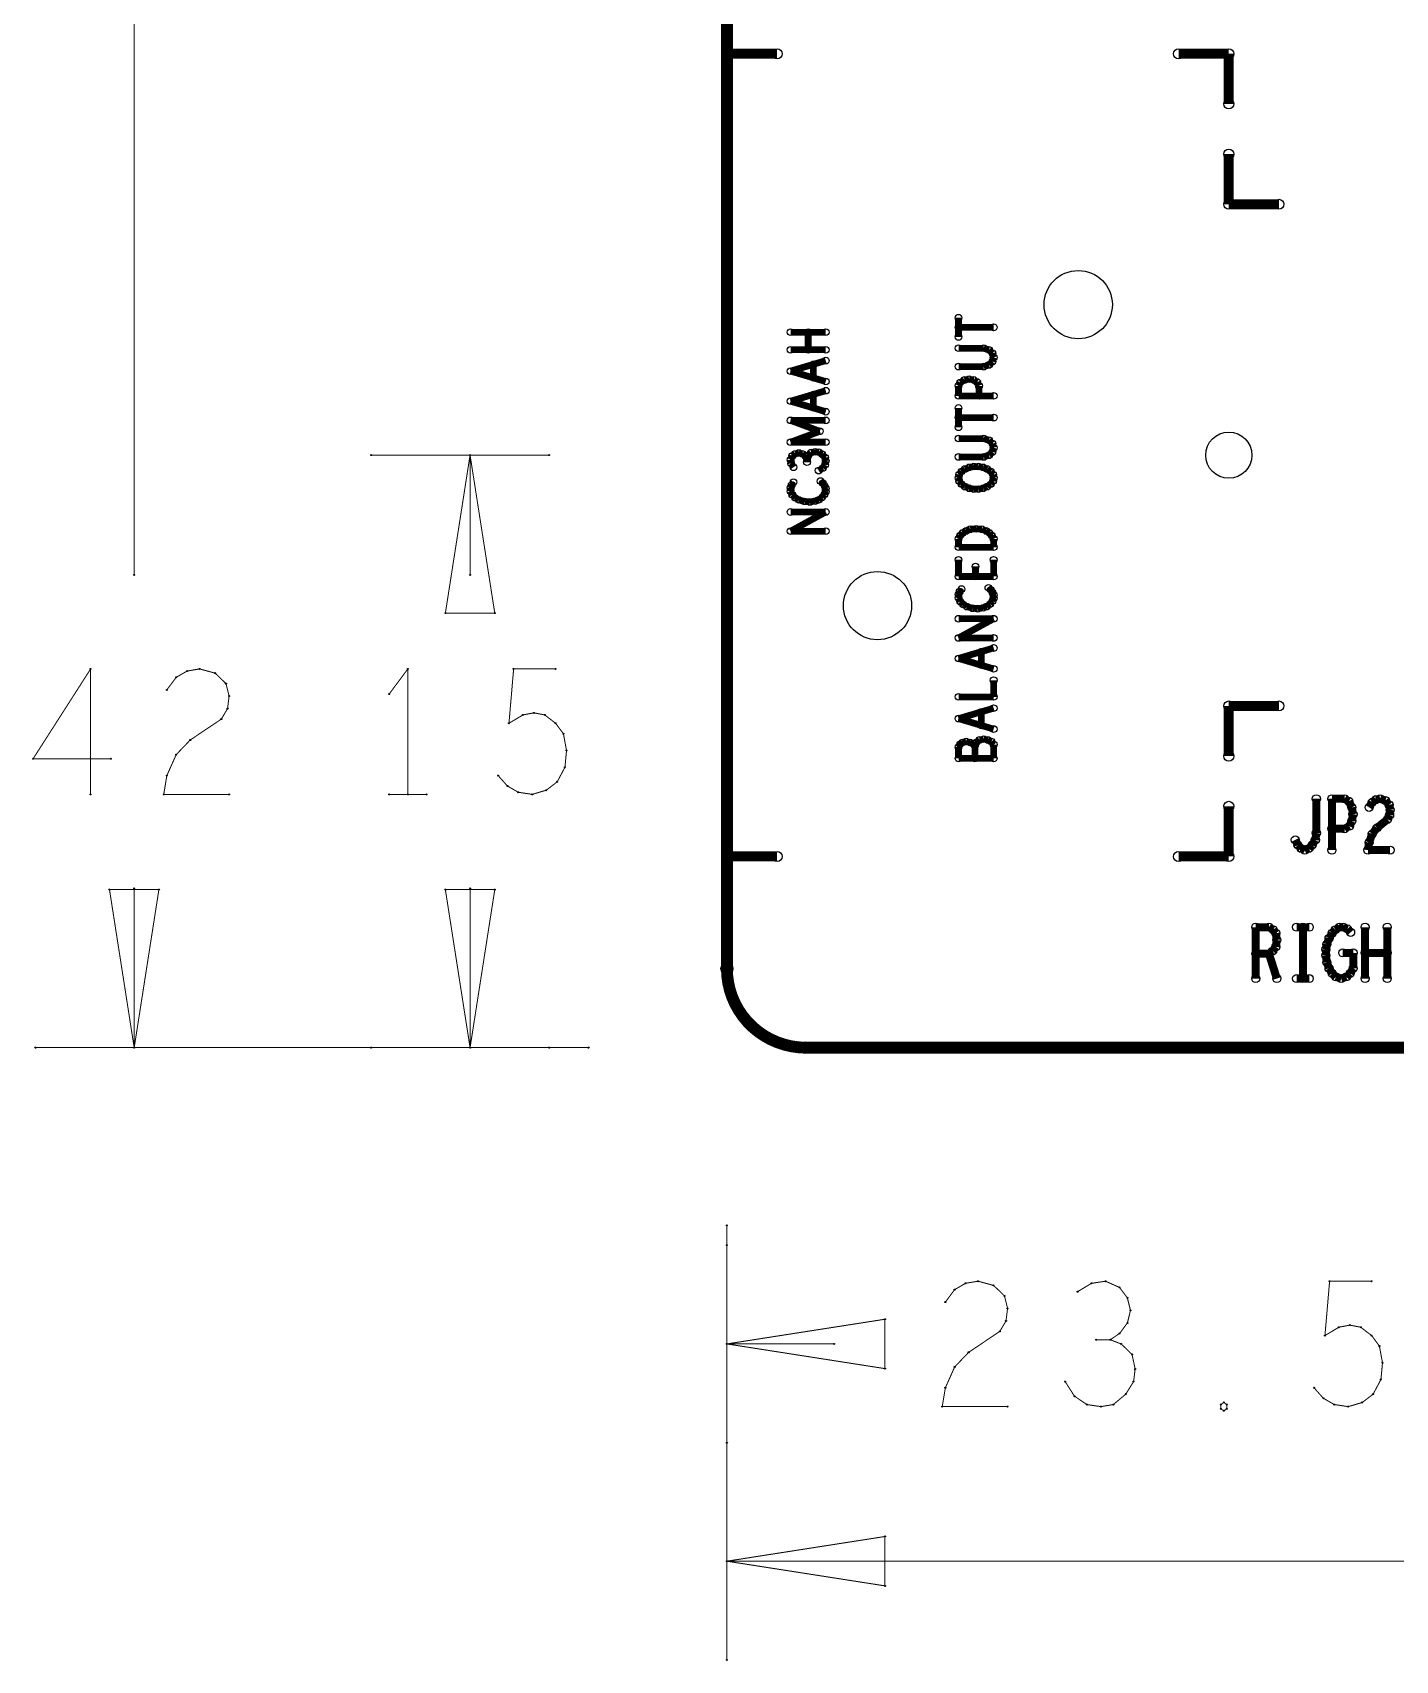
# Model space of a CAD drawing. Extents: x -18 to 115, y -16 to 67.
# Drawn here: x -17.57 to 16.92, y -15.51 to 25.7 of the extents above; entities that cross this region are included whole.
import ezdxf

# ---------------------------------------------------------------- set-up
doc = ezdxf.new("R2010")
doc.units = 0
doc.layers.get('0').update_dxf_attribs({"linetype": 'CONTINUOUS'})
for name, color, linetype in [('BOARD_ART', 7, 'CONTINUOUS'), ('DIMENSION_ART', 2, 'CONTINUOUS'), ('IVSTD1-2-1-2_DRL', 4, 'CONTINUOUS'), ('SILK_TOP_ART', 14, 'CONTINUOUS')]:
    doc.layers.add(name, color=color, linetype=linetype)

# ---------------------------------------------------------------- blocks, each defined once
blk = doc.blocks.new('ROUND_48')
blk.add_circle((0, 0), 0.15)
blk = doc.blocks.new('ROUND_1')
blk.add_circle((0, 0), 0.0127)
blk = doc.blocks.new('ROUND_49')
blk.add_circle((0, 0), 0.102)
blk = doc.blocks.new('ROUND_27')
blk.add_circle((0, 0), 0.085)
blk = doc.blocks.new('ROUND_50')
blk.add_circle((0, 0), 0.127)
blk = doc.blocks.new('ROUND_70')
blk.add_circle((0, 0), 0.584)
blk = doc.blocks.new('ROUND_72')
blk.add_circle((0, 0), 0.864)

msp = doc.modelspace()

# ---------------------------------------------------------------- linework, layer by layer
at = {"layer": 'BOARD_ART', "const_width": 0.3}
for points in [[(0, 52.5), (0, 2)], [(2, 0), (25, 0)]]:
    msp.add_lwpolyline(points, dxfattribs=at)
msp.add_lwpolyline([(0, 2, 0.4142136), (2, 0)], format="xyb", dxfattribs=at)
at = {"layer": 'DIMENSION_ART', "const_width": 0.0254}
for points in [[(-15, 11.9687), (-15, 42)], [(-4.5, 15), (-9, 15)], [(-6.5, 15), (-7.125, 11)], [(-5.875, 11), (-6.5, 15)], [(-6.5, 11.9687), (-6.5, 15)], [(-7.125, 11), (-5.875, 11)], [(-16.1024, 9.5875), (-17.5591, 7.3121)], [(-16.1024, 6.4125), (-16.1024, 9.5875)], [(-13.937, 9.3758), (-13.6614, 9.5346)], [(-13.6614, 9.5346), (-13.3464, 9.5875)], [(-13.3464, 9.5875), (-12.9528, 9.4817)], [(-12.9528, 9.4817), (-12.6771, 9.2171)], [(-8.0748, 9.5875), (-8.5472, 8.9525)], [(-8.0748, 6.4125), (-8.0748, 9.5875)], [(-5.5157, 8.2117), (-5.3976, 9.5875)], [(-5.3976, 9.5875), (-4.3347, 9.5875)], [(-14.1733, 9.0583), (-13.937, 9.3758)], [(-12.6771, 9.2171), (-12.5984, 8.8996)], [(-12.5984, 8.8996), (-12.6378, 8.582)], [(-12.7953, 8.3175), (-13.5827, 7.7883)], [(-12.6378, 8.582), (-12.7953, 8.3175)], [(-5.1614, 8.4233), (-5.5157, 8.2117)], [(-4.8858, 8.4762), (-5.1614, 8.4233)], [(-4.6103, 8.4233), (-4.8858, 8.4762)], [(-4.3347, 8.2117), (-4.6103, 8.4233)], [(-4.1378, 7.947), (-4.3347, 8.2117)], [(-4.0591, 7.5237), (-4.1378, 7.947)], [(-13.937, 7.4179), (-14.1733, 6.8886)], [(-13.5827, 7.7883), (-13.937, 7.4179)], [(-4.0984, 7.1004), (-4.0591, 7.5237)], [(-17.5591, 7.3121), (-15.5905, 7.3121)], [(-4.2953, 6.7299), (-4.0984, 7.1004)], [(-14.1733, 6.8886), (-14.252, 6.4125)], [(-5.7913, 6.8886), (-5.5552, 6.6241)], [(-5.5552, 6.6241), (-5.2796, 6.4654)], [(-4.5708, 6.5183), (-4.2953, 6.7299)], [(-14.252, 6.4125), (-12.5984, 6.4125)], [(-8.5472, 6.4125), (-7.6024, 6.4125)], [(-5.2796, 6.4654), (-4.9252, 6.4125)], [(-4.9252, 6.4125), (-4.5708, 6.5183)], [(-15.625, 4), (-15, 0)], [(-14.375, 4), (-15.625, 4)], [(-15, 4.0313), (-15, 0)], [(-15, 0), (-14.375, 4)], [(-7.125, 4), (-6.5, 0)], [(-5.875, 4), (-7.125, 4)], [(-6.5, 4.0313), (-6.5, 0)], [(-6.5, 0), (-5.875, 4)], [(-3.5, 0), (-17.5, 0)], [(-4.5, 0), (-9, 0)], [(0, -4.5), (0, -10)], [(0, -5), (0, -15.5)], [(5.5275, -6.4417), (5.7638, -6.1242)], [(5.7638, -6.1242), (6.0394, -5.9654)], [(6.0394, -5.9654), (6.3544, -5.9125)], [(6.3544, -5.9125), (6.748, -6.0183)], [(6.748, -6.0183), (7.0237, -6.2829)], [(9.2284, -5.9654), (8.874, -6.1771)], [(9.5827, -5.9125), (9.2284, -5.9654)], [(9.937, -6.0713), (9.5827, -5.9125)], [(10.1339, -6.3358), (9.937, -6.0713)], [(15.1339, -7.2883), (15.252, -5.9125)], [(15.252, -5.9125), (16.3149, -5.9125)], [(7.0237, -6.2829), (7.1024, -6.6004)], [(7.1024, -6.6004), (7.063, -6.918)], [(10.2126, -6.6534), (10.1339, -6.3358)], [(4, -6.875), (0, -7.5)], [(4, -8.125), (4, -6.875)], [(7.063, -6.918), (6.9055, -7.1825)], [(9.937, -7.2354), (10.1339, -6.9709)], [(10.1339, -6.9709), (10.2126, -6.6534)], [(6.9055, -7.1825), (6.1181, -7.7117)], [(9.7008, -7.3941), (9.3464, -7.3941)], [(9.7008, -7.3941), (9.937, -7.2354)], [(9.9764, -7.5), (9.7008, -7.3941)], [(15.4882, -7.0767), (15.1339, -7.2883)], [(15.7638, -7.0238), (15.4882, -7.0767)], [(16.0393, -7.0767), (15.7638, -7.0238)], [(16.3149, -7.2883), (16.0393, -7.0767)], [(16.5118, -7.553), (16.3149, -7.2883)], [(0, -7.5), (4, -8.125)], [(2.7133, -7.5), (0, -7.5)], [(6.1181, -7.7117), (5.7638, -8.0821)], [(10.252, -7.7647), (9.9764, -7.5)], [(10.3307, -8.135), (10.252, -7.7647)], [(16.5905, -7.9763), (16.5118, -7.553)], [(5.7638, -8.0821), (5.5275, -8.6114)], [(10.2913, -8.4525), (10.3307, -8.135)], [(16.5512, -8.3996), (16.5905, -7.9763)], [(5.5275, -8.6114), (5.4488, -9.0875)], [(8.5591, -8.4525), (8.7952, -8.823)], [(10.0945, -8.7701), (10.2913, -8.4525)], [(14.8583, -8.6114), (15.0944, -8.8759)], [(16.3543, -8.7701), (16.5512, -8.3996)], [(8.7952, -8.823), (9.1102, -9.0346)], [(9.1102, -9.0346), (9.4646, -9.0875)], [(9.4646, -9.0875), (9.7796, -9.0346)], [(9.7796, -9.0346), (10.0945, -8.7701)], [(12.496, -9.0346), (12.5748, -8.9817)], [(12.496, -9.1404), (12.496, -9.0346)], [(12.5748, -8.9817), (12.6536, -9.0346)], [(12.6536, -9.0346), (12.6536, -9.1404)], [(15.0944, -8.8759), (15.37, -9.0346)], [(15.37, -9.0346), (15.7244, -9.0875)], [(15.7244, -9.0875), (16.0788, -8.9817)], [(16.0788, -8.9817), (16.3543, -8.7701)], [(5.4488, -9.0875), (7.1024, -9.0875)], [(12.5748, -9.1933), (12.496, -9.1404)], [(12.6536, -9.1404), (12.5748, -9.1933)], [(4, -12.375), (0, -13)], [(4, -13.625), (4, -12.375)], [(0, -13), (4, -13.625)], [(31.2133, -13), (0, -13)]]:
    msp.add_lwpolyline(points, dxfattribs=at)
at = {"layer": 'SILK_TOP_ART'}
for points, const_width in [([(0, 23.89), (0, 25.16)], 0.254), ([(0, 25.16), (1.27, 25.16)], 0.254), ([(12.7, 25.16), (11.43, 25.16)], 0.254), ([(12.7, 23.89), (12.7, 25.16)], 0.254), ([(12.7, 21.35), (12.7, 22.62)], 0.254), ([(13.97, 21.35), (12.7, 21.35)], 0.254), ([(5.861, 17.9921), (5.861, 18.4789)], 0.17), ([(1.611, 18.1118), (2.5, 18.1118)], 0.17), ([(2.0555, 18.1118), (2.0555, 17.6672)], 0.17), ([(5.861, 18.2355), (6.75, 18.2355)], 0.17), ([(2.5, 17.6672), (1.611, 17.6672)], 0.17), ([(6.4981, 17.7063), (5.861, 17.7063)], 0.17), ([(6.6315, 17.664), (6.4981, 17.7063)], 0.17), ([(6.7204, 17.5793), (6.6315, 17.664)], 0.17), ([(1.611, 17.1275), (2.5, 17.3921)], 0.17), ([(2.1889, 17.2968), (2.1889, 16.9582)], 0.17), ([(5.861, 17.2407), (6.4981, 17.2407)], 0.17), ([(6.4981, 17.2407), (6.6315, 17.283)], 0.17), ([(6.6315, 17.283), (6.7204, 17.3677)], 0.17), ([(6.75, 17.4735), (6.7204, 17.5793)], 0.17), ([(6.7204, 17.3677), (6.75, 17.4735)], 0.17), ([(2.5, 16.8629), (1.611, 17.1275)], 0.17), ([(5.861, 16.7538), (5.9055, 16.8385)], 0.17), ([(5.9055, 16.8385), (6.0092, 16.902)], 0.17), ([(6.0092, 16.902), (6.1277, 16.9232)], 0.17), ([(6.1277, 16.9232), (6.2462, 16.902)], 0.17), ([(6.2462, 16.902), (6.3351, 16.8491)], 0.17), ([(6.3351, 16.8491), (6.3796, 16.7538)], 0.17), ([(1.611, 16.3655), (2.5, 16.6301)], 0.17), ([(2.1889, 16.5348), (2.1889, 16.1962)], 0.17), ([(5.861, 16.4998), (5.861, 16.7538)], 0.17), ([(6.75, 16.4998), (5.861, 16.4998)], 0.17), ([(6.3796, 16.7538), (6.3796, 16.4998)], 0.17), ([(2.5, 16.1009), (1.611, 16.3655)], 0.17), ([(5.861, 15.7061), (5.861, 16.1929)], 0.17), ([(2.3518, 15.6035), (1.611, 15.8787)], 0.17), ([(1.611, 15.8787), (2.5, 15.8787)], 0.17), ([(1.611, 15.3283), (2.3518, 15.6035)], 0.17), ([(5.861, 15.9495), (6.75, 15.9495)], 0.17), ([(2.5, 15.3283), (1.611, 15.3283)], 0.17), ([(6.4981, 15.4203), (5.861, 15.4203)], 0.17), ([(6.6315, 15.378), (6.4981, 15.4203)], 0.17), ([(6.7204, 15.2933), (6.6315, 15.378)], 0.17), ([(6.75, 15.1875), (6.7204, 15.2933)], 0.17), ([(6.7204, 15.0817), (6.75, 15.1875)], 0.17), ([(1.6555, 14.9791), (1.611, 14.8838)], 0.17), ([(1.611, 14.8838), (1.6258, 14.7886)], 0.17), ([(1.6258, 14.7886), (1.6851, 14.6933)], 0.17), ([(1.7295, 15.032), (1.6555, 14.9791)], 0.17), ([(1.8184, 15.0532), (1.7295, 15.032)], 0.17), ([(1.9074, 15.032), (1.8184, 15.0532)], 0.17), ([(1.9814, 14.9791), (1.9074, 15.032)], 0.17), ([(2.0259, 14.9156), (1.9814, 14.9791)], 0.17), ([(2.0555, 14.9897), (2.0259, 14.9156)], 0.17), ([(2.0259, 14.9156), (2.0259, 14.8203)], 0.17), ([(2.1296, 15.0638), (2.0555, 14.9897)], 0.17), ([(2.2333, 15.0849), (2.1296, 15.0638)], 0.17), ([(2.3222, 15.0743), (2.2333, 15.0849)], 0.17), ([(2.4111, 15.0214), (2.3222, 15.0743)], 0.17), ([(2.4852, 14.9368), (2.4111, 15.0214)], 0.17), ([(2.4259, 14.6722), (2.4852, 14.7568)], 0.17), ([(2.5, 14.8521), (2.4852, 14.9368)], 0.17), ([(2.4852, 14.7568), (2.5, 14.8521)], 0.17), ([(5.861, 14.9547), (6.4981, 14.9547)], 0.17), ([(6.4981, 14.9547), (6.6315, 14.997)], 0.17), ([(6.6315, 14.997), (6.7204, 15.0817)], 0.17), ([(2.3222, 14.6087), (2.4259, 14.6722)], 0.17), ([(2.4259, 14.2912), (2.3667, 14.3441)], 0.17), ([(5.861, 14.4255), (5.8758, 14.5102)], 0.17), ([(5.8758, 14.3408), (5.861, 14.4255)], 0.17), ([(5.8758, 14.5102), (5.9351, 14.5842)], 0.17), ([(5.9351, 14.2668), (5.8758, 14.3408)], 0.17), ([(5.9351, 14.5842), (6.024, 14.6478)], 0.17), ([(6.024, 14.6478), (6.1277, 14.6901)], 0.17), ([(6.1277, 14.6901), (6.2462, 14.7113)], 0.17), ([(6.2462, 14.7113), (6.3648, 14.7113)], 0.17), ([(6.3648, 14.7113), (6.4833, 14.6901)], 0.17), ([(6.4833, 14.6901), (6.587, 14.6478)], 0.17), ([(6.587, 14.6478), (6.6759, 14.5842)], 0.17), ([(6.6759, 14.5842), (6.7352, 14.5102)], 0.17), ([(6.7352, 14.3408), (6.6759, 14.2668)], 0.17), ([(6.7352, 14.5102), (6.75, 14.4255)], 0.17), ([(6.75, 14.4255), (6.7352, 14.3408)], 0.17), ([(1.6406, 14.2488), (1.611, 14.1748)], 0.17), ([(1.611, 14.1748), (1.611, 14.0901)], 0.17), ([(1.611, 14.0901), (1.6555, 13.9948)], 0.17), ([(1.6851, 14.3123), (1.6406, 14.2488)], 0.17), ([(1.6555, 13.9948), (1.7295, 13.9208)], 0.17), ([(2.3222, 13.8678), (2.4111, 13.9313)], 0.17), ([(2.4111, 13.9313), (2.4704, 14.0054)], 0.17), ([(2.4704, 14.2277), (2.4259, 14.2912)], 0.17), ([(2.5, 14.1536), (2.4704, 14.2277)], 0.17), ([(2.4704, 14.0054), (2.5, 14.0795)], 0.17), ([(2.5, 14.0795), (2.5, 14.1536)], 0.17), ([(6.024, 14.2032), (5.9351, 14.2668)], 0.17), ([(6.1277, 14.1609), (6.024, 14.2032)], 0.17), ([(6.2462, 14.1397), (6.1277, 14.1609)], 0.17), ([(6.3648, 14.1397), (6.2462, 14.1397)], 0.17), ([(6.4833, 14.1609), (6.3648, 14.1397)], 0.17), ([(6.587, 14.2032), (6.4833, 14.1609)], 0.17), ([(6.6759, 14.2668), (6.587, 14.2032)], 0.17), ([(1.611, 13.0741), (2.5, 13.5609)], 0.17), ([(2.5, 13.5609), (1.611, 13.5609)], 0.17), ([(1.7295, 13.9208), (1.8184, 13.8678)], 0.17), ([(1.8184, 13.8678), (1.9666, 13.8255)], 0.17), ([(1.9666, 13.8255), (2.1, 13.8149)], 0.17), ([(2.1, 13.8149), (2.2333, 13.8361)], 0.17), ([(2.2333, 13.8361), (2.3222, 13.8678)], 0.17), ([(6.0536, 13.0814), (6.1574, 13.1238)], 0.17), ([(6.1574, 13.1238), (6.3055, 13.1343)], 0.17), ([(6.3055, 13.1343), (6.4537, 13.1238)], 0.17), ([(6.4537, 13.1238), (6.5574, 13.0814)], 0.17), ([(2.5, 13.0741), (1.611, 13.0741)], 0.17), ([(5.861, 12.8803), (5.9055, 12.965)], 0.17), ([(5.861, 12.6687), (5.861, 12.8803)], 0.17), ([(5.9055, 12.965), (5.9647, 13.0285)], 0.17), ([(5.9647, 13.0285), (6.0536, 13.0814)], 0.17), ([(6.5574, 13.0814), (6.6463, 13.0285)], 0.17), ([(6.6463, 13.0285), (6.7056, 12.965)], 0.17), ([(6.7056, 12.965), (6.75, 12.8803)], 0.17), ([(6.75, 12.8803), (6.75, 12.6687)], 0.17), ([(6.75, 12.6687), (5.861, 12.6687)], 0.17), ([(5.861, 11.9278), (5.861, 12.3512)], 0.17), ([(6.75, 12.3512), (6.75, 11.9278)], 0.17), ([(6.75, 11.9278), (5.861, 11.9278)], 0.17), ([(6.2907, 12.1818), (6.2907, 11.9278)], 0.17), ([(5.8906, 11.5468), (5.861, 11.4728)], 0.17), ([(5.861, 11.4728), (5.861, 11.3881)], 0.17), ([(5.9351, 11.6103), (5.8906, 11.5468)], 0.17), ([(6.6759, 11.5892), (6.6167, 11.6421)], 0.17), ([(6.7204, 11.5257), (6.6759, 11.5892)], 0.17), ([(6.75, 11.4516), (6.7204, 11.5257)], 0.17), ([(5.861, 11.3881), (5.9055, 11.2928)], 0.17), ([(5.9055, 11.2928), (5.9795, 11.2188)], 0.17), ([(5.9795, 11.2188), (6.0684, 11.1658)], 0.17), ([(6.0684, 11.1658), (6.2166, 11.1235)], 0.17), ([(6.2166, 11.1235), (6.35, 11.1129)], 0.17), ([(6.35, 11.1129), (6.4833, 11.1341)], 0.17), ([(6.4833, 11.1341), (6.5722, 11.1658)], 0.17), ([(6.5722, 11.1658), (6.6611, 11.2293)], 0.17), ([(6.6611, 11.2293), (6.7204, 11.3034)], 0.17), ([(6.7204, 11.3034), (6.75, 11.3775)], 0.17), ([(6.75, 11.3775), (6.75, 11.4516)], 0.17), ([(5.861, 10.3721), (6.75, 10.8589)], 0.17), ([(6.75, 10.8589), (5.861, 10.8589)], 0.17), ([(6.75, 10.3721), (5.861, 10.3721)], 0.17), ([(5.861, 9.8535), (6.75, 10.1181)], 0.17), ([(6.75, 9.5889), (5.861, 9.8535)], 0.17), ([(6.4389, 10.0228), (6.4389, 9.6842)], 0.17), ([(6.75, 8.8798), (6.75, 9.3032)], 0.17), ([(5.861, 8.8798), (6.75, 8.8798)], 0.17), ([(5.861, 8.3295), (6.75, 8.5941)], 0.17), ([(13.97, 8.65), (12.7, 8.65)], 0.254), ([(12.7, 8.65), (12.7, 7.38)], 0.254), ([(6.75, 8.0649), (5.861, 8.3295)], 0.17), ([(6.4389, 8.4988), (6.4389, 8.1602)], 0.17), ([(6.0536, 7.7474), (5.9647, 7.7262)], 0.17), ([(6.1574, 7.7262), (6.0536, 7.7474)], 0.17), ([(6.3944, 7.7898), (6.3055, 7.7262)], 0.17), ([(6.4981, 7.8109), (6.3944, 7.7898)], 0.17), ([(6.6018, 7.7898), (6.4981, 7.8109)], 0.17), ([(6.6907, 7.7474), (6.6018, 7.7898)], 0.17), ([(6.75, 7.6733), (6.6907, 7.7474)], 0.17), ([(5.9055, 7.6839), (5.861, 7.6098)], 0.17), ([(5.861, 7.6098), (5.861, 7.3241)], 0.17), ([(5.9647, 7.7262), (5.9055, 7.6839)], 0.17), ([(6.2314, 7.6945), (6.1574, 7.7262)], 0.17), ([(6.2759, 7.6522), (6.2314, 7.6945)], 0.17), ([(6.3055, 7.7262), (6.2759, 7.6522)], 0.17), ([(6.2759, 7.6522), (6.2759, 7.3241)], 0.17), ([(6.75, 7.3241), (6.75, 7.6733)], 0.17), ([(5.861, 7.3241), (6.75, 7.3241)], 0.17), ([(0, 4.84), (0, 6.11)], 0.254), ([(12.7, 6.11), (12.7, 4.84)], 0.254), ([(14.9167, 5.4333), (14.9167, 6.3)], 0.2032), ([(15.3103, 5), (15.3103, 6.3)], 0.2032), ([(15.3103, 6.3), (15.6303, 6.3)], 0.2032), ([(15.6303, 6.3), (15.737, 6.235)], 0.2032), ([(15.737, 6.235), (15.817, 6.0833)], 0.2032), ([(15.817, 6.0833), (15.8437, 5.91)], 0.2032), ([(16.2507, 6.0833), (16.3307, 6.2133)], 0.2032), ([(16.3307, 6.2133), (16.424, 6.2783)], 0.2032), ([(16.424, 6.2783), (16.5307, 6.3)], 0.2032), ([(16.5307, 6.3), (16.664, 6.2567)], 0.2032), ([(16.664, 6.2567), (16.7573, 6.1483)], 0.2032), ([(16.7573, 6.1483), (16.784, 6.0184)], 0.2032), ([(15.817, 5.7367), (15.7503, 5.6067)], 0.2032), ([(15.8437, 5.91), (15.817, 5.7367)], 0.2032), ([(16.7173, 5.78), (16.4507, 5.5633)], 0.2032), ([(16.7707, 5.8883), (16.7173, 5.78)], 0.2032), ([(16.784, 6.0184), (16.7707, 5.8883)], 0.2032), ([(14.3833, 5.26), (14.45, 5.13)], 0.2032), ([(14.81, 5.13), (14.89, 5.26)], 0.2032), ([(14.89, 5.26), (14.9167, 5.4333)], 0.2032), ([(15.6303, 5.5416), (15.3103, 5.5416)], 0.2032), ([(15.7503, 5.6067), (15.6303, 5.5416)], 0.2032), ([(16.3307, 5.4117), (16.2507, 5.195)], 0.2032), ([(16.4507, 5.5633), (16.3307, 5.4117)], 0.2032), ([(1.27, 4.84), (0, 4.84)], 0.254), ([(12.7, 4.84), (11.43, 4.84)], 0.254), ([(14.45, 5.13), (14.53, 5.0433)], 0.2032), ([(14.53, 5.0433), (14.6233, 5)], 0.2032), ([(14.6233, 5), (14.73, 5.0433)], 0.2032), ([(14.73, 5.0433), (14.81, 5.13)], 0.2032), ([(16.2507, 5.195), (16.224, 5)], 0.2032), ([(16.224, 5), (16.784, 5)], 0.2032), ([(13.3833, 1.75), (13.3833, 3.05)], 0.2032), ([(13.3833, 3.05), (13.7167, 3.05)], 0.2032), ([(13.7167, 3.05), (13.8233, 2.985)], 0.2032), ([(13.8233, 2.985), (13.89, 2.8983)], 0.2032), ([(13.89, 2.8983), (13.9167, 2.725)], 0.2032), ([(14.417, 3.05), (14.737, 3.05)], 0.2032), ([(14.577, 3.05), (14.577, 1.75)], 0.2032), ([(15.2373, 2.7684), (15.3173, 2.8983)], 0.2032), ([(15.3173, 2.8983), (15.3973, 2.985)], 0.2032), ([(15.3973, 2.985), (15.504, 3.05)], 0.2032), ([(15.504, 3.05), (15.5973, 3.05)], 0.2032), ([(15.5973, 3.05), (15.704, 3.0067)], 0.2032), ([(15.704, 3.0067), (15.784, 2.92)], 0.2032), ([(16.151, 1.75), (16.151, 3.05)], 0.2032), ([(16.711, 3.05), (16.711, 1.75)], 0.2032), ([(13.7167, 2.3783), (13.3833, 2.3783)], 0.2032), ([(13.81, 2.4433), (13.7167, 2.3783)], 0.2032), ([(13.7167, 2.3783), (13.9167, 1.75)], 0.2032), ([(13.89, 2.5517), (13.81, 2.4433)], 0.2032), ([(13.9167, 2.725), (13.89, 2.5517)], 0.2032), ([(15.1573, 2.4867), (15.184, 2.6166)], 0.2032), ([(15.1573, 2.335), (15.1573, 2.4867)], 0.2032), ([(15.184, 2.6166), (15.2373, 2.7684)], 0.2032), ([(15.584, 2.4), (15.8507, 2.4)], 0.2032), ([(15.8507, 2.4), (15.8507, 2.01)], 0.2032), ([(16.711, 2.4), (16.151, 2.4)], 0.2032), ([(15.184, 2.1617), (15.1573, 2.335)], 0.2032), ([(15.2373, 2.01), (15.184, 2.1617)], 0.2032), ([(15.3173, 1.88), (15.2373, 2.01)], 0.2032), ([(15.8507, 2.01), (15.7707, 1.88)], 0.2032), ([(14.417, 1.75), (14.737, 1.75)], 0.2032), ([(15.4107, 1.7933), (15.3173, 1.88)], 0.2032), ([(15.544, 1.75), (15.4107, 1.7933)], 0.2032), ([(15.6773, 1.7933), (15.544, 1.75)], 0.2032), ([(15.7707, 1.88), (15.6773, 1.7933)], 0.2032)]:
    msp.add_lwpolyline(points, dxfattribs=dict(at, const_width=const_width))

# ---------------------------------------------------------------- block references
at = {"layer": 'BOARD_ART'}
for p in [(0, 2), (0, 2), (2, 0), (2, 0)]:
    msp.add_blockref('ROUND_48', p, dxfattribs=at)
at = {"layer": 'DIMENSION_ART'}
for p in [(-9, 15), (-6.5, 15), (-6.5, 15), (-4.5, 15), (-15, 11.9687), (-6.5, 11.9687), (-7.125, 11), (-5.875, 11), (-5.875, 11), (-16.1024, 9.5875), (-13.6614, 9.5346), (-13.3464, 9.5875), (-12.9528, 9.4817), (-8.0748, 9.5875), (-5.3976, 9.5875), (-4.3347, 9.5875), (-14.1733, 9.0583), (-13.937, 9.3758), (-12.6771, 9.2171), (-12.5984, 8.8996), (-8.5472, 8.9525), (-12.7953, 8.3175), (-12.6378, 8.582), (-5.1614, 8.4233), (-4.8858, 8.4762), (-4.6103, 8.4233), (-5.5157, 8.2117), (-4.3347, 8.2117), (-4.1378, 7.947), (-13.937, 7.4179), (-13.5827, 7.7883), (-4.0591, 7.5237), (-17.5591, 7.3121), (-15.5905, 7.3121), (-4.0984, 7.1004), (-14.1733, 6.8886), (-5.7913, 6.8886), (-5.5552, 6.6241), (-4.2953, 6.7299), (-16.1024, 6.4125), (-14.252, 6.4125), (-12.5984, 6.4125), (-8.5472, 6.4125), (-8.0748, 6.4125), (-7.6024, 6.4125), (-5.2796, 6.4654), (-4.9252, 6.4125), (-4.5708, 6.5183), (-15.625, 4), (-15.625, 4), (-15, 4.0313), (-14.375, 4), (-7.125, 4), (-7.125, 4), (-6.5, 4.0313), (-5.875, 4), (-17.5, 0), (-15, 0), (-15, 0), (-9, 0), (-6.5, 0), (-6.5, 0), (-4.5, 0), (-3.5, 0), (0, -4.5), (0, -5), (5.7638, -6.1242), (6.0394, -5.9654), (6.3544, -5.9125), (6.748, -6.0183), (8.874, -6.1771), (9.2284, -5.9654), (9.5827, -5.9125), (9.937, -6.0713), (15.252, -5.9125), (16.3149, -5.9125), (5.5275, -6.4417), (7.0237, -6.2829), (7.1024, -6.6004), (10.1339, -6.3358), (4, -6.875), (4, -6.875), (7.063, -6.918), (10.1339, -6.9709), (10.2126, -6.6534), (6.9055, -7.1825), (9.3464, -7.3941), (9.7008, -7.3941), (9.7008, -7.3941), (9.937, -7.2354), (15.1339, -7.2883), (15.4882, -7.0767), (15.7638, -7.0238), (16.0393, -7.0767), (16.3149, -7.2883), (0, -7.5), (0, -7.5), (2.7133, -7.5), (6.1181, -7.7117), (9.9764, -7.5), (10.252, -7.7647), (16.5118, -7.553), (4, -8.125), (5.7638, -8.0821), (10.3307, -8.135), (16.5905, -7.9763), (5.5275, -8.6114), (8.5591, -8.4525), (10.2913, -8.4525), (14.8583, -8.6114), (16.5512, -8.3996), (8.7952, -8.823), (9.1102, -9.0346), (9.7796, -9.0346), (10.0945, -8.7701), (12.496, -9.0346), (12.5748, -8.9817), (12.6536, -9.0346), (15.0944, -8.8759), (15.37, -9.0346), (16.0788, -8.9817), (16.3543, -8.7701), (5.4488, -9.0875), (7.1024, -9.0875), (9.4646, -9.0875), (12.496, -9.1404), (12.5748, -9.1933), (12.5748, -9.1933), (12.6536, -9.1404), (15.7244, -9.0875), (0, -10), (4, -12.375), (4, -12.375), (0, -13), (0, -13), (4, -13.625), (0, -15.5)]:
    msp.add_blockref('ROUND_1', p, dxfattribs=at)
at = {"layer": 'IVSTD1-2-1-2_DRL'}
for name, p in [('ROUND_72', (8.89, 18.81)), ('ROUND_70', (12.7, 15)), ('ROUND_72', (3.81, 11.19))]:
    msp.add_blockref(name, p, dxfattribs=at)
at = {"layer": 'SILK_TOP_ART'}
for name, p in [('ROUND_50', (0, 25.16)), ('ROUND_50', (1.27, 25.16)), ('ROUND_50', (11.43, 25.16)), ('ROUND_50', (12.7, 25.16)), ('ROUND_50', (0, 23.89)), ('ROUND_50', (12.7, 23.89)), ('ROUND_50', (12.7, 22.62)), ('ROUND_50', (12.7, 21.35)), ('ROUND_50', (13.97, 21.35)), ('ROUND_27', (5.861, 18.4789)), ('ROUND_27', (1.611, 18.1118)), ('ROUND_27', (2.0555, 18.1118)), ('ROUND_27', (2.5, 18.1118)), ('ROUND_27', (5.861, 18.2355)), ('ROUND_27', (6.75, 18.2355)), ('ROUND_27', (1.611, 17.6672)), ('ROUND_27', (2.0555, 17.6672)), ('ROUND_27', (2.5, 17.6672)), ('ROUND_27', (5.861, 17.9921)), ('ROUND_27', (5.861, 17.7063)), ('ROUND_27', (6.4981, 17.7063)), ('ROUND_27', (6.6315, 17.664)), ('ROUND_27', (2.1889, 17.2968)), ('ROUND_27', (2.5, 17.3921)), ('ROUND_27', (5.861, 17.2407)), ('ROUND_27', (6.4981, 17.2407)), ('ROUND_27', (6.6315, 17.283)), ('ROUND_27', (6.7204, 17.5793)), ('ROUND_27', (6.7204, 17.3677)), ('ROUND_27', (6.75, 17.4735)), ('ROUND_27', (1.611, 17.1275)), ('ROUND_27', (2.1889, 16.9582)), ('ROUND_27', (2.5, 16.8629)), ('ROUND_27', (5.9055, 16.8385)), ('ROUND_27', (6.0092, 16.902)), ('ROUND_27', (6.1277, 16.9232)), ('ROUND_27', (6.2462, 16.902)), ('ROUND_27', (6.3351, 16.8491)), ('ROUND_27', (2.1889, 16.5348)), ('ROUND_27', (2.5, 16.6301)), ('ROUND_27', (5.861, 16.7538)), ('ROUND_27', (5.861, 16.4998)), ('ROUND_27', (6.3796, 16.7538)), ('ROUND_27', (6.3796, 16.4998)), ('ROUND_27', (6.75, 16.4998)), ('ROUND_27', (1.611, 16.3655)), ('ROUND_27', (2.1889, 16.1962)), ('ROUND_27', (2.5, 16.1009)), ('ROUND_27', (5.861, 16.1929)), ('ROUND_27', (1.611, 15.8787)), ('ROUND_27', (2.3518, 15.6035)), ('ROUND_27', (2.5, 15.8787)), ('ROUND_27', (5.861, 15.9495)), ('ROUND_27', (5.861, 15.7061)), ('ROUND_27', (6.75, 15.9495)), ('ROUND_27', (1.611, 15.3283)), ('ROUND_27', (2.5, 15.3283)), ('ROUND_27', (5.861, 15.4203)), ('ROUND_27', (6.4981, 15.4203)), ('ROUND_27', (6.6315, 15.378)), ('ROUND_27', (6.7204, 15.2933)), ('ROUND_27', (6.75, 15.1875)), ('ROUND_27', (1.611, 14.8838)), ('ROUND_27', (1.6258, 14.7886)), ('ROUND_27', (1.6555, 14.9791)), ('ROUND_27', (1.7295, 15.032)), ('ROUND_27', (1.8184, 15.0532)), ('ROUND_27', (1.9074, 15.032)), ('ROUND_27', (1.9814, 14.9791)), ('ROUND_27', (2.0259, 14.9156)), ('ROUND_27', (2.0259, 14.9156)), ('ROUND_27', (2.0259, 14.8203)), ('ROUND_27', (2.0555, 14.9897)), ('ROUND_27', (2.1296, 15.0638)), ('ROUND_27', (2.2333, 15.0849)), ('ROUND_27', (2.3222, 15.0743)), ('ROUND_27', (2.4111, 15.0214)), ('ROUND_27', (2.4852, 14.9368)), ('ROUND_27', (2.4852, 14.7568)), ('ROUND_27', (2.5, 14.8521)), ('ROUND_27', (5.861, 14.9547)), ('ROUND_27', (6.4981, 14.9547)), ('ROUND_27', (6.6315, 14.997)), ('ROUND_27', (6.7204, 15.0817)), ('ROUND_27', (1.6851, 14.6933)), ('ROUND_27', (2.3222, 14.6087)), ('ROUND_27', (2.3667, 14.3441)), ('ROUND_27', (2.4259, 14.6722)), ('ROUND_27', (5.861, 14.4255)), ('ROUND_27', (5.8758, 14.5102)), ('ROUND_27', (5.8758, 14.3408)), ('ROUND_27', (5.9351, 14.5842)), ('ROUND_27', (6.024, 14.6478)), ('ROUND_27', (6.1277, 14.6901)), ('ROUND_27', (6.2462, 14.7113)), ('ROUND_27', (6.3648, 14.7113)), ('ROUND_27', (6.4833, 14.6901)), ('ROUND_27', (6.587, 14.6478)), ('ROUND_27', (6.6759, 14.5842)), ('ROUND_27', (6.7352, 14.5102)), ('ROUND_27', (6.7352, 14.3408)), ('ROUND_27', (6.75, 14.4255)), ('ROUND_27', (6.75, 14.4255)), ('ROUND_27', (1.611, 14.1748)), ('ROUND_27', (1.611, 14.0901)), ('ROUND_27', (1.6406, 14.2488)), ('ROUND_27', (1.6555, 13.9948)), ('ROUND_27', (1.6851, 14.3123)), ('ROUND_27', (2.4111, 13.9313)), ('ROUND_27', (2.4259, 14.2912)), ('ROUND_27', (2.4704, 14.2277)), ('ROUND_27', (2.4704, 14.0054)), ('ROUND_27', (2.5, 14.1536)), ('ROUND_27', (2.5, 14.0795)), ('ROUND_27', (5.9351, 14.2668)), ('ROUND_27', (6.024, 14.2032)), ('ROUND_27', (6.1277, 14.1609)), ('ROUND_27', (6.2462, 14.1397)), ('ROUND_27', (6.3648, 14.1397)), ('ROUND_27', (6.4833, 14.1609)), ('ROUND_27', (6.587, 14.2032)), ('ROUND_27', (6.6759, 14.2668)), ('ROUND_27', (1.611, 13.5609)), ('ROUND_27', (1.7295, 13.9208)), ('ROUND_27', (1.8184, 13.8678)), ('ROUND_27', (1.9666, 13.8255)), ('ROUND_27', (2.1, 13.8149)), ('ROUND_27', (2.2333, 13.8361)), ('ROUND_27', (2.3222, 13.8678)), ('ROUND_27', (2.5, 13.5609)), ('ROUND_27', (6.1574, 13.1238)), ('ROUND_27', (6.3055, 13.1343)), ('ROUND_27', (6.4537, 13.1238)), ('ROUND_27', (1.611, 13.0741)), ('ROUND_27', (2.5, 13.0741)), ('ROUND_27', (5.861, 12.8803)), ('ROUND_27', (5.9055, 12.965)), ('ROUND_27', (5.9647, 13.0285)), ('ROUND_27', (6.0536, 13.0814)), ('ROUND_27', (6.5574, 13.0814)), ('ROUND_27', (6.6463, 13.0285)), ('ROUND_27', (6.7056, 12.965)), ('ROUND_27', (6.75, 12.8803)), ('ROUND_27', (5.861, 12.6687)), ('ROUND_27', (5.861, 12.3512)), ('ROUND_27', (6.75, 12.6687)), ('ROUND_27', (6.75, 12.6687)), ('ROUND_27', (6.75, 12.3512)), ('ROUND_27', (5.861, 11.9278)), ('ROUND_27', (6.2907, 12.1818)), ('ROUND_27', (6.2907, 11.9278)), ('ROUND_27', (6.75, 11.9278)), ('ROUND_27', (5.861, 11.4728)), ('ROUND_27', (5.8906, 11.5468)), ('ROUND_27', (5.9351, 11.6103)), ('ROUND_27', (6.6167, 11.6421)), ('ROUND_27', (6.6759, 11.5892)), ('ROUND_27', (6.7204, 11.5257)), ('ROUND_27', (5.861, 11.3881)), ('ROUND_27', (5.9055, 11.2928)), ('ROUND_27', (5.9795, 11.2188)), ('ROUND_27', (6.0684, 11.1658)), ('ROUND_27', (6.2166, 11.1235)), ('ROUND_27', (6.35, 11.1129)), ('ROUND_27', (6.4833, 11.1341)), ('ROUND_27', (6.5722, 11.1658)), ('ROUND_27', (6.6611, 11.2293)), ('ROUND_27', (6.7204, 11.3034)), ('ROUND_27', (6.75, 11.4516)), ('ROUND_27', (6.75, 11.3775)), ('ROUND_27', (5.861, 10.8589)), ('ROUND_27', (6.75, 10.8589)), ('ROUND_27', (5.861, 10.3721)), ('ROUND_27', (6.75, 10.3721)), ('ROUND_27', (5.861, 9.8535)), ('ROUND_27', (6.4389, 10.0228)), ('ROUND_27', (6.75, 10.1181)), ('ROUND_27', (6.4389, 9.6842)), ('ROUND_27', (6.75, 9.5889)), ('ROUND_27', (6.75, 9.3032)), ('ROUND_27', (5.861, 8.8798)), ('ROUND_27', (6.75, 8.8798)), ('ROUND_27', (6.75, 8.5941)), ('ROUND_50', (12.7, 8.65)), ('ROUND_50', (13.97, 8.65)), ('ROUND_27', (5.861, 8.3295)), ('ROUND_27', (6.4389, 8.4988)), ('ROUND_27', (6.4389, 8.1602)), ('ROUND_27', (6.0536, 7.7474)), ('ROUND_27', (6.3944, 7.7898)), ('ROUND_27', (6.4981, 7.8109)), ('ROUND_27', (6.6018, 7.7898)), ('ROUND_27', (6.6907, 7.7474)), ('ROUND_27', (6.75, 8.0649)), ('ROUND_27', (5.861, 7.6098)), ('ROUND_27', (5.9055, 7.6839)), ('ROUND_27', (5.9647, 7.7262)), ('ROUND_27', (6.1574, 7.7262)), ('ROUND_27', (6.2314, 7.6945)), ('ROUND_27', (6.2759, 7.6522)), ('ROUND_27', (6.2759, 7.6522)), ('ROUND_27', (6.3055, 7.7262)), ('ROUND_27', (6.75, 7.6733)), ('ROUND_50', (12.7, 7.38)), ('ROUND_27', (5.861, 7.3241)), ('ROUND_27', (6.2759, 7.3241)), ('ROUND_27', (6.75, 7.3241)), ('ROUND_50', (0, 6.11)), ('ROUND_50', (12.7, 6.11)), ('ROUND_49', (14.9167, 6.3)), ('ROUND_49', (15.3103, 6.3)), ('ROUND_49', (15.6303, 6.3)), ('ROUND_49', (15.737, 6.235)), ('ROUND_49', (15.817, 6.0833)), ('ROUND_49', (16.2507, 6.0833)), ('ROUND_49', (16.3307, 6.2133)), ('ROUND_49', (16.424, 6.2783)), ('ROUND_49', (16.5307, 6.3)), ('ROUND_49', (16.664, 6.2567)), ('ROUND_49', (16.7573, 6.1483)), ('ROUND_49', (15.817, 5.7367)), ('ROUND_49', (15.8437, 5.91)), ('ROUND_49', (16.7173, 5.78)), ('ROUND_49', (16.7707, 5.8883)), ('ROUND_49', (16.784, 6.0184)), ('ROUND_49', (14.3833, 5.26)), ('ROUND_49', (14.89, 5.26)), ('ROUND_49', (14.9167, 5.4333)), ('ROUND_49', (15.3103, 5.5416)), ('ROUND_49', (15.6303, 5.5416)), ('ROUND_49', (15.7503, 5.6067)), ('ROUND_49', (16.3307, 5.4117)), ('ROUND_49', (16.4507, 5.5633)), ('ROUND_50', (0, 4.84)), ('ROUND_50', (1.27, 4.84)), ('ROUND_50', (11.43, 4.84)), ('ROUND_50', (12.7, 4.84)), ('ROUND_49', (14.45, 5.13)), ('ROUND_49', (14.53, 5.0433)), ('ROUND_49', (14.6233, 5)), ('ROUND_49', (14.73, 5.0433)), ('ROUND_49', (14.81, 5.13)), ('ROUND_49', (15.3103, 5)), ('ROUND_49', (16.224, 5)), ('ROUND_49', (16.2507, 5.195)), ('ROUND_49', (16.784, 5)), ('ROUND_49', (13.3833, 3.05)), ('ROUND_49', (13.7167, 3.05)), ('ROUND_49', (13.8233, 2.985)), ('ROUND_49', (13.89, 2.8983)), ('ROUND_49', (14.417, 3.05)), ('ROUND_49', (14.577, 3.05)), ('ROUND_49', (14.737, 3.05)), ('ROUND_49', (15.3173, 2.8983)), ('ROUND_49', (15.3973, 2.985)), ('ROUND_49', (15.504, 3.05)), ('ROUND_49', (15.5973, 3.05)), ('ROUND_49', (15.704, 3.0067)), ('ROUND_49', (15.784, 2.92)), ('ROUND_49', (16.151, 3.05)), ('ROUND_49', (16.711, 3.05)), ('ROUND_49', (13.3833, 2.3783)), ('ROUND_49', (13.7167, 2.3783)), ('ROUND_49', (13.7167, 2.3783)), ('ROUND_49', (13.81, 2.4433)), ('ROUND_49', (13.89, 2.5517)), ('ROUND_49', (13.9167, 2.725)), ('ROUND_49', (15.1573, 2.4867)), ('ROUND_49', (15.184, 2.6166)), ('ROUND_49', (15.2373, 2.7684)), ('ROUND_49', (15.584, 2.4)), ('ROUND_49', (15.8507, 2.4)), ('ROUND_49', (16.151, 2.4)), ('ROUND_49', (16.711, 2.4)), ('ROUND_49', (15.1573, 2.335)), ('ROUND_49', (15.184, 2.1617)), ('ROUND_49', (15.2373, 2.01)), ('ROUND_49', (15.8507, 2.01)), ('ROUND_49', (13.3833, 1.75)), ('ROUND_49', (13.9167, 1.75)), ('ROUND_49', (14.417, 1.75)), ('ROUND_49', (14.577, 1.75)), ('ROUND_49', (14.737, 1.75)), ('ROUND_49', (15.3173, 1.88)), ('ROUND_49', (15.4107, 1.7933)), ('ROUND_49', (15.544, 1.75)), ('ROUND_49', (15.6773, 1.7933)), ('ROUND_49', (15.7707, 1.88)), ('ROUND_49', (16.151, 1.75)), ('ROUND_49', (16.711, 1.75))]:
    msp.add_blockref(name, p, dxfattribs=at)

doc.saveas('drawing.dxf')
